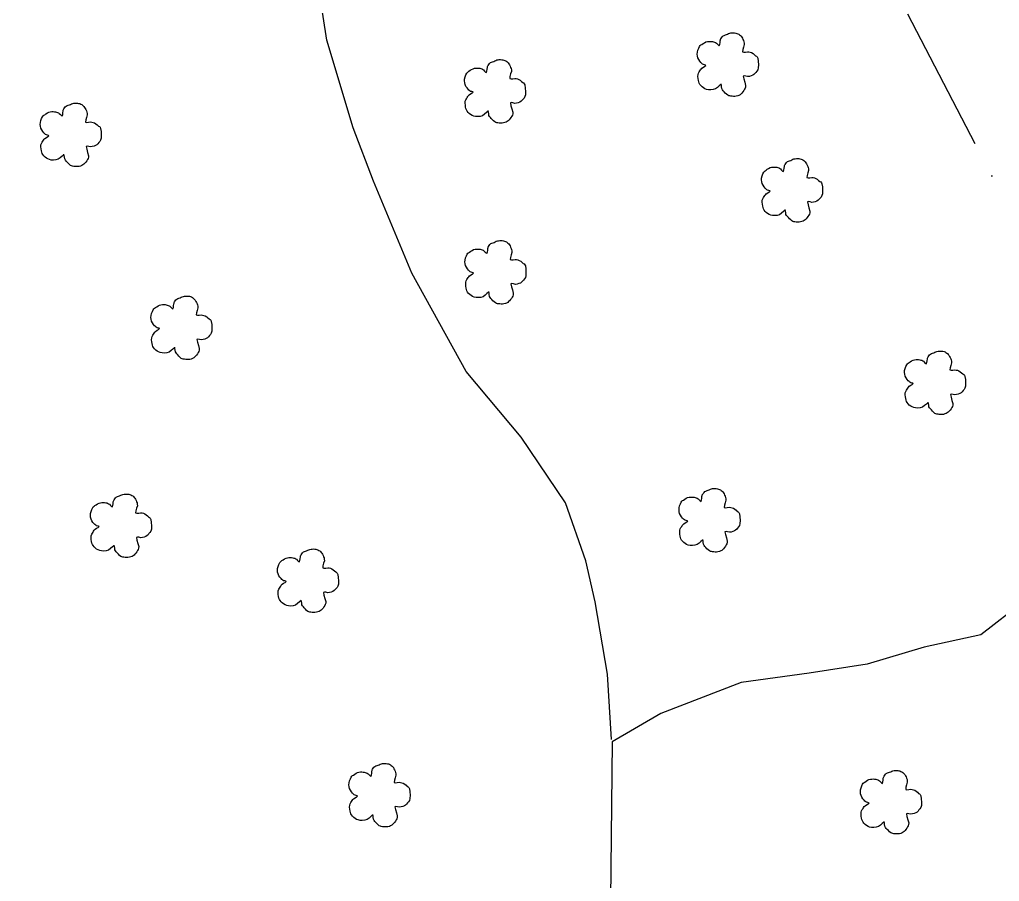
# Model space of a CAD drawing. Extents: x 730929 to 735129, y 7820181 to 7826121.
# Drawn here: x 732773.2 to 733041.7, y 7822528.3 to 7822764.3 of the extents above; entities that cross this region are included whole.
import ezdxf

# ---------------------------------------------------------------- set-up
doc = ezdxf.new("R2010")
doc.units = 0
doc.header["$MEASUREMENT"] = 0
doc.linetypes.add('LIN0', pattern=[0])
doc.linetypes.add('LIN3', pattern=[30, 20, -5, 0, -5])
for name, color, linetype in [('CURSOS_D_AGUA', 4, 'Continuous'), ('REDE_DE_LUZ', 6, 'LIN3'), ('SIMBOLO ARVORE', 118, 'Continuous')]:
    doc.layers.add(name, color=color, linetype=linetype)

msp = doc.modelspace()

# ---------------------------------------------------------------- linework, layer by layer
at = {"layer": 'CURSOS_D_AGUA', "linetype": 'LIN0', "elevation": 716.76, "flags": 128}
for points in [[(732935.4, 7822567.17), (732934.29, 7822585.05), (732930.91, 7822604.87), (732928.37, 7822616.08), (732922.8, 7822631.97), (732910.6, 7822649.94), (732895.58, 7822667.91), (732880.67, 7822694.86), (732870.12, 7822720.09), (732864.57, 7822734.66), (732857.38, 7822758.75), (732853.51, 7822783.55), (732847.84, 7822805.14), (732845.76, 7822815.02), (732840.21, 7822837.61), (732840.49, 7822858.35), (732844.23, 7822873.95), (732846.11, 7822883.13), (732849.83, 7822893.22), (732857.24, 7822906.96), (732857.28, 7822917.99), (732856.4, 7822929.01), (732849.09, 7822940.06), (732847.29, 7822951.09)], [(733196.75, 7822724.79), (733160.21, 7822684.4), (733145.1, 7822675.42), (733123.92, 7822655.91), (733101.24, 7822639.42), (733086.12, 7822627.43), (733064.97, 7822615.45), (733048.34, 7822604.97), (733036.56, 7822595.85), (733021.02, 7822592.46), (733005.47, 7822587.79), (732989.5, 7822585.27), (732970.94, 7822582.75), (732948.91, 7822574.23), (732935.51, 7822566.52), (732934.89, 7822505.95), (732931.78, 7822483.36), (732918.15, 7822465.33), (732901.49, 7822445.8), (732884.82, 7822424.77), (732866.65, 7822403.74), (732862.07, 7822388.69), (732862, 7822370.6), (732861.72, 7822317.13), (732858.6, 7822290.02), (732854, 7822270.44), (732849.41, 7822255.39), (732844.26, 7822230.51), (732842.48, 7822216.74), (732832.92, 7822198.68), (732811.44, 7822183.2), (732799.32, 7822166.67), (732791.71, 7822148.62), (732787.11, 7822127.54), (732773.48, 7822112.52), (732764.36, 7822094.47), (732741.68, 7822076.48), (732731.1, 7822070.49), (732705.43, 7822060.04), (732683.33, 7822056.71), (732669.5, 7822048.15), (732643.46, 7822016.58), (732619.29, 7822003.98), (732601.99, 7821994.14), (732585.97, 7821977.84), (732582.47, 7821965.79), (732577.66, 7821948.58), (732571.76, 7821929.23), (732561.02, 7821913.76), (732538.86, 7821898.34), (732525.46, 7821892.37), (732506.48, 7821885.58), (732489.18, 7821880.45), (732449.59, 7821864.51), (732414.99, 7821852.56), (732392.44, 7821834.91), (732374.61, 7821813.68), (732349.46, 7821793.44), (732331.37, 7821776.69), (732317.51, 7821765.94), (732304.26, 7821756.98), (732297.01, 7821745.6), (732281.24, 7821722.54), (732261.54, 7821712.99)]]:
    msp.add_lwpolyline(points, dxfattribs=at)
at = {"layer": 'REDE_DE_LUZ', "ltscale": 2, "flags": 128}
msp.add_lwpolyline([(732040.92, 7824661.81), (732327.89, 7824102.05), (732626.52, 7823878.33), (732623.32, 7823855.55), (732614.34, 7823802.22), (732613.95, 7823800.57), (732613.49, 7823796.25), (732606.8, 7823754.84), (732582.23, 7823606.76), (732807.1, 7823167.8), (733308.86, 7822204.63), (733529.14, 7821779.24)], dxfattribs=at)
at = {"layer": 'SIMBOLO ARVORE', "linetype": 'LIN0', "elevation": 716.76, "flags": 128}
for points in [[(732965.34, 7822746.6), (732964.89, 7822746.2), (732964.38, 7822745.76), (732963.83, 7822745.34), (732963.19, 7822745.16), (732962.55, 7822745.09), (732961.92, 7822745.12), (732961.42, 7822745.23), (732960.96, 7822745.41), (732960.56, 7822745.65), (732960.19, 7822745.93), (732959.86, 7822746.25), (732959.6, 7822746.59), (732959.42, 7822746.92), (732959.29, 7822747.28), (732959.2, 7822747.68), (732959.11, 7822748.21), (732959.07, 7822748.76), (732959.09, 7822749.29), (732959.22, 7822749.67), (732959.4, 7822750.01), (732959.61, 7822750.3), (732959.77, 7822750.57), (732959.94, 7822750.81), (732960.16, 7822751.05), (732960.58, 7822751.32), (732960.98, 7822751.58), (732961.26, 7822751.79), (732961.14, 7822751.88), (732960.88, 7822751.95), (732960.56, 7822752.02), (732960.34, 7822752.15), (732960.11, 7822752.34), (732959.87, 7822752.59), (732959.57, 7822752.96), (732959.29, 7822753.39), (732959.06, 7822753.87), (732958.93, 7822754.35), (732958.88, 7822754.86), (732958.91, 7822755.39), (732959.06, 7822755.96), (732959.26, 7822756.5), (732959.5, 7822756.97), (732959.68, 7822757.22), (732959.88, 7822757.39), (732960.11, 7822757.54), (732960.45, 7822757.79), (732960.83, 7822758.02), (732961.23, 7822758.23), (732961.64, 7822758.33), (732962.03, 7822758.38), (732962.41, 7822758.38), (732962.75, 7822758.37), (732963.06, 7822758.32), (732963.35, 7822758.25), (732963.61, 7822758.17), (732963.85, 7822758.05), (732964.1, 7822757.91), (732964.39, 7822757.58), (732964.67, 7822757.31), (732964.91, 7822757.18), (732965.03, 7822757.55), (732965.11, 7822758.05), (732965.16, 7822758.57), (732965.21, 7822758.79), (732965.27, 7822758.97), (732965.37, 7822759.12), (732965.53, 7822759.39), (732965.73, 7822759.66), (732965.98, 7822759.9), (732966.26, 7822760.03), (732966.57, 7822760.14), (732966.88, 7822760.23), (732967.17, 7822760.37), (732967.47, 7822760.51), (732967.77, 7822760.62), (732968.1, 7822760.68), (732968.43, 7822760.71), (732968.76, 7822760.71), (732969.09, 7822760.7), (732969.41, 7822760.65), (732969.71, 7822760.58), (732969.98, 7822760.47), (732970.24, 7822760.34), (732970.47, 7822760.17), (732970.68, 7822760), (732970.86, 7822759.8), (732971.04, 7822759.56), (732971.23, 7822759.26), (732971.39, 7822758.93), (732971.54, 7822758.58), (732971.65, 7822758.26), (732971.72, 7822757.91), (732971.73, 7822757.48), (732971.53, 7822756.79), (732971.35, 7822756.11), (732971.28, 7822755.54), (732971.63, 7822755.44), (732972.11, 7822755.47), (732972.65, 7822755.56), (732973.04, 7822755.51), (732973.41, 7822755.43), (732973.77, 7822755.29), (732974.16, 7822755.03), (732974.52, 7822754.74), (732974.84, 7822754.44), (732975.09, 7822754.31), (732975.28, 7822754.11), (732975.43, 7822753.77), (732975.55, 7822752.93), (732975.61, 7822751.99), (732975.59, 7822751.09), (732975.43, 7822750.57), (732975.2, 7822750.19), (732974.93, 7822749.89), (732974.68, 7822749.57), (732974.39, 7822749.31), (732974.06, 7822749.09), (732973.62, 7822748.91), (732973.15, 7822748.79), (732972.68, 7822748.72), (732972.18, 7822748.85), (732971.76, 7822748.93), (732971.48, 7822748.82), (732971.62, 7822748.08), (732971.87, 7822747.2), (732972.12, 7822746.32), (732972.1, 7822745.87), (732972, 7822745.53), (732971.83, 7822745.25), (732971.61, 7822744.89), (732971.37, 7822744.55), (732971.1, 7822744.23), (732970.86, 7822743.98), (732970.59, 7822743.77), (732970.3, 7822743.6), (732969.95, 7822743.47), (732969.56, 7822743.37), (732969.17, 7822743.32), (732968.78, 7822743.31), (732968.4, 7822743.34), (732968.05, 7822743.39), (732967.76, 7822743.42), (732967.48, 7822743.49), (732967.21, 7822743.63), (732966.88, 7822743.9), (732966.55, 7822744.23), (732966.24, 7822744.58), (732965.98, 7822744.84), (732965.76, 7822745.12), (732965.58, 7822745.43), (732965.53, 7822745.9), (732965.48, 7822746.35), (732965.38, 7822746.73), (732965.38, 7822746.73)], [(732901.54, 7822739.27), (732901.09, 7822738.88), (732900.59, 7822738.43), (732900.04, 7822738.01), (732899.4, 7822737.84), (732898.75, 7822737.77), (732898.13, 7822737.79), (732897.62, 7822737.9), (732897.17, 7822738.08), (732896.77, 7822738.32), (732896.39, 7822738.6), (732896.07, 7822738.92), (732895.8, 7822739.27), (732895.62, 7822739.6), (732895.49, 7822739.95), (732895.4, 7822740.35), (732895.32, 7822740.89), (732895.28, 7822741.44), (732895.29, 7822741.96), (732895.43, 7822742.35), (732895.61, 7822742.68), (732895.81, 7822742.97), (732895.97, 7822743.24), (732896.14, 7822743.49), (732896.36, 7822743.72), (732896.78, 7822744), (732897.18, 7822744.25), (732897.46, 7822744.47), (732897.34, 7822744.56), (732897.08, 7822744.62), (732896.76, 7822744.69), (732896.54, 7822744.82), (732896.31, 7822745.01), (732896.07, 7822745.26), (732895.78, 7822745.63), (732895.5, 7822746.06), (732895.26, 7822746.54), (732895.14, 7822747.03), (732895.09, 7822747.54), (732895.12, 7822748.06), (732895.26, 7822748.64), (732895.47, 7822749.18), (732895.7, 7822749.65), (732895.88, 7822749.89), (732896.08, 7822750.07), (732896.32, 7822750.21), (732896.66, 7822750.46), (732897.04, 7822750.7), (732897.44, 7822750.9), (732897.84, 7822751), (732898.23, 7822751.05), (732898.61, 7822751.06), (732898.95, 7822751.04), (732899.27, 7822751), (732899.56, 7822750.92), (732899.81, 7822750.84), (732900.06, 7822750.73), (732900.3, 7822750.58), (732900.6, 7822750.26), (732900.88, 7822749.98), (732901.12, 7822749.85), (732901.24, 7822750.23), (732901.31, 7822750.73), (732901.36, 7822751.24), (732901.41, 7822751.47), (732901.48, 7822751.64), (732901.57, 7822751.8), (732901.73, 7822752.06), (732901.94, 7822752.33), (732902.18, 7822752.57), (732902.46, 7822752.71), (732902.77, 7822752.81), (732903.09, 7822752.9), (732903.38, 7822753.05), (732903.67, 7822753.18), (732903.97, 7822753.3), (732904.3, 7822753.36), (732904.63, 7822753.39), (732904.97, 7822753.39), (732905.29, 7822753.37), (732905.61, 7822753.33), (732905.91, 7822753.25), (732906.18, 7822753.14), (732906.44, 7822753.01), (732906.67, 7822752.85), (732906.88, 7822752.67), (732907.07, 7822752.47), (732907.24, 7822752.23), (732907.43, 7822751.93), (732907.6, 7822751.6), (732907.74, 7822751.25), (732907.86, 7822750.94), (732907.93, 7822750.58), (732907.94, 7822750.16), (732907.73, 7822749.46), (732907.55, 7822748.78), (732907.48, 7822748.21), (732907.84, 7822748.11), (732908.32, 7822748.15), (732908.85, 7822748.23), (732909.24, 7822748.19), (732909.62, 7822748.1), (732909.98, 7822747.96), (732910.36, 7822747.71), (732910.72, 7822747.42), (732911.04, 7822747.12), (732911.29, 7822746.98), (732911.48, 7822746.78), (732911.63, 7822746.44), (732911.75, 7822745.6), (732911.81, 7822744.66), (732911.79, 7822743.76), (732911.63, 7822743.25), (732911.41, 7822742.86), (732911.13, 7822742.56), (732910.88, 7822742.25), (732910.59, 7822741.98), (732910.26, 7822741.76), (732909.82, 7822741.59), (732909.36, 7822741.46), (732908.88, 7822741.39), (732908.38, 7822741.53), (732907.96, 7822741.6), (732907.68, 7822741.5), (732907.83, 7822740.75), (732908.08, 7822739.87), (732908.32, 7822738.99), (732908.3, 7822738.55), (732908.2, 7822738.21), (732908.03, 7822737.93), (732907.82, 7822737.56), (732907.57, 7822737.22), (732907.3, 7822736.91), (732907.06, 7822736.65), (732906.8, 7822736.44), (732906.51, 7822736.27), (732906.15, 7822736.14), (732905.77, 7822736.05), (732905.37, 7822735.99), (732904.99, 7822735.99), (732904.61, 7822736.01), (732904.25, 7822736.06), (732903.96, 7822736.1), (732903.68, 7822736.17), (732903.41, 7822736.3), (732903.08, 7822736.58), (732902.75, 7822736.9), (732902.44, 7822737.25), (732902.18, 7822737.52), (732901.96, 7822737.8), (732901.79, 7822738.1), (732901.73, 7822738.57), (732901.68, 7822739.03), (732901.58, 7822739.4), (732901.58, 7822739.4)], [(732785.28, 7822727.35), (732784.83, 7822726.96), (732784.33, 7822726.51), (732783.78, 7822726.09), (732783.14, 7822725.91), (732782.49, 7822725.84), (732781.87, 7822725.87), (732781.37, 7822725.98), (732780.91, 7822726.16), (732780.51, 7822726.4), (732780.14, 7822726.68), (732779.81, 7822727), (732779.55, 7822727.35), (732779.36, 7822727.67), (732779.23, 7822728.03), (732779.15, 7822728.43), (732779.06, 7822728.96), (732779.02, 7822729.51), (732779.04, 7822730.04), (732779.17, 7822730.42), (732779.35, 7822730.76), (732779.56, 7822731.05), (732779.71, 7822731.32), (732779.89, 7822731.56), (732780.11, 7822731.8), (732780.53, 7822732.07), (732780.93, 7822732.33), (732781.21, 7822732.55), (732781.09, 7822732.64), (732780.83, 7822732.7), (732780.51, 7822732.77), (732780.28, 7822732.9), (732780.06, 7822733.09), (732779.82, 7822733.34), (732779.52, 7822733.71), (732779.24, 7822734.14), (732779.01, 7822734.62), (732778.88, 7822735.11), (732778.83, 7822735.62), (732778.86, 7822736.14), (732779.01, 7822736.71), (732779.21, 7822737.26), (732779.45, 7822737.72), (732779.62, 7822737.97), (732779.82, 7822738.15), (732780.06, 7822738.29), (732780.4, 7822738.54), (732780.78, 7822738.78), (732781.18, 7822738.98), (732781.58, 7822739.08), (732781.98, 7822739.13), (732782.36, 7822739.14), (732782.7, 7822739.12), (732783.01, 7822739.07), (732783.3, 7822739), (732783.56, 7822738.92), (732783.8, 7822738.81), (732784.05, 7822738.66), (732784.34, 7822738.33), (732784.62, 7822738.06), (732784.86, 7822737.93), (732784.98, 7822738.3), (732785.06, 7822738.8), (732785.11, 7822739.32), (732785.16, 7822739.55), (732785.22, 7822739.72), (732785.31, 7822739.88), (732785.48, 7822740.14), (732785.68, 7822740.41), (732785.92, 7822740.65), (732786.21, 7822740.78), (732786.52, 7822740.89), (732786.83, 7822740.98), (732787.12, 7822741.12), (732787.42, 7822741.26), (732787.72, 7822741.37), (732788.04, 7822741.43), (732788.38, 7822741.46), (732788.71, 7822741.46), (732789.04, 7822741.45), (732789.35, 7822741.4), (732789.65, 7822741.33), (732789.93, 7822741.22), (732790.19, 7822741.09), (732790.42, 7822740.93), (732790.63, 7822740.75), (732790.81, 7822740.55), (732790.99, 7822740.31), (732791.17, 7822740.01), (732791.34, 7822739.68), (732791.49, 7822739.33), (732791.6, 7822739.01), (732791.67, 7822738.66), (732791.68, 7822738.24), (732791.48, 7822737.54), (732791.3, 7822736.86), (732791.23, 7822736.29), (732791.58, 7822736.19), (732792.06, 7822736.22), (732792.59, 7822736.31), (732792.99, 7822736.27), (732793.36, 7822736.18), (732793.72, 7822736.04), (732794.1, 7822735.78), (732794.46, 7822735.49), (732794.79, 7822735.19), (732795.03, 7822735.06), (732795.23, 7822734.86), (732795.38, 7822734.52), (732795.5, 7822733.68), (732795.56, 7822732.74), (732795.54, 7822731.84), (732795.38, 7822731.33), (732795.15, 7822730.94), (732794.88, 7822730.64), (732794.63, 7822730.32), (732794.34, 7822730.06), (732794.01, 7822729.84), (732793.57, 7822729.67), (732793.1, 7822729.54), (732792.63, 7822729.47), (732792.13, 7822729.61), (732791.7, 7822729.68), (732791.42, 7822729.58), (732791.57, 7822728.83), (732791.82, 7822727.95), (732792.07, 7822727.07), (732792.05, 7822726.62), (732791.95, 7822726.29), (732791.77, 7822726), (732791.56, 7822725.64), (732791.32, 7822725.3), (732791.05, 7822724.98), (732790.81, 7822724.73), (732790.54, 7822724.52), (732790.25, 7822724.35), (732789.9, 7822724.22), (732789.51, 7822724.13), (732789.12, 7822724.07), (732788.73, 7822724.06), (732788.35, 7822724.09), (732788, 7822724.14), (732787.7, 7822724.17), (732787.43, 7822724.25), (732787.15, 7822724.38), (732786.82, 7822724.66), (732786.5, 7822724.98), (732786.19, 7822725.33), (732785.93, 7822725.6), (732785.71, 7822725.87), (732785.53, 7822726.18), (732785.48, 7822726.65), (732785.42, 7822727.11), (732785.33, 7822727.48), (732785.33, 7822727.48)], [(732982.94, 7822712.16), (732982.49, 7822711.76), (732981.98, 7822711.32), (732981.43, 7822710.9), (732980.79, 7822710.72), (732980.15, 7822710.65), (732979.52, 7822710.68), (732979.02, 7822710.79), (732978.56, 7822710.97), (732978.16, 7822711.21), (732977.79, 7822711.49), (732977.46, 7822711.81), (732977.2, 7822712.15), (732977.02, 7822712.48), (732976.89, 7822712.84), (732976.8, 7822713.24), (732976.71, 7822713.77), (732976.67, 7822714.32), (732976.69, 7822714.85), (732976.82, 7822715.23), (732977.01, 7822715.57), (732977.21, 7822715.86), (732977.37, 7822716.13), (732977.54, 7822716.37), (732977.76, 7822716.61), (732978.18, 7822716.88), (732978.58, 7822717.14), (732978.86, 7822717.35), (732978.74, 7822717.44), (732978.48, 7822717.51), (732978.16, 7822717.58), (732977.94, 7822717.71), (732977.71, 7822717.9), (732977.47, 7822718.15), (732977.17, 7822718.52), (732976.89, 7822718.95), (732976.66, 7822719.43), (732976.53, 7822719.91), (732976.48, 7822720.42), (732976.51, 7822720.95), (732976.66, 7822721.52), (732976.86, 7822722.06), (732977.1, 7822722.53), (732977.28, 7822722.78), (732977.48, 7822722.95), (732977.71, 7822723.1), (732978.05, 7822723.35), (732978.43, 7822723.59), (732978.83, 7822723.79), (732979.24, 7822723.89), (732979.63, 7822723.94), (732980.01, 7822723.94), (732980.35, 7822723.93), (732980.66, 7822723.88), (732980.95, 7822723.81), (732981.21, 7822723.73), (732981.45, 7822723.61), (732981.7, 7822723.47), (732981.99, 7822723.14), (732982.27, 7822722.87), (732982.51, 7822722.74), (732982.63, 7822723.11), (732982.71, 7822723.61), (732982.76, 7822724.13), (732982.81, 7822724.36), (732982.87, 7822724.53), (732982.97, 7822724.68), (732983.13, 7822724.95), (732983.33, 7822725.22), (732983.58, 7822725.46), (732983.86, 7822725.59), (732984.17, 7822725.7), (732984.48, 7822725.79), (732984.77, 7822725.93), (732985.07, 7822726.07), (732985.37, 7822726.18), (732985.7, 7822726.24), (732986.03, 7822726.27), (732986.36, 7822726.27), (732986.69, 7822726.26), (732987.01, 7822726.21), (732987.31, 7822726.14), (732987.58, 7822726.03), (732987.84, 7822725.9), (732988.07, 7822725.73), (732988.28, 7822725.56), (732988.47, 7822725.36), (732988.64, 7822725.12), (732988.83, 7822724.82), (732988.99, 7822724.49), (732989.14, 7822724.14), (732989.25, 7822723.82), (732989.32, 7822723.47), (732989.33, 7822723.04), (732989.13, 7822722.35), (732988.95, 7822721.67), (732988.88, 7822721.1), (732989.23, 7822721), (732989.72, 7822721.03), (732990.25, 7822721.12), (732990.64, 7822721.07), (732991.01, 7822720.99), (732991.37, 7822720.85), (732991.76, 7822720.59), (732992.12, 7822720.3), (732992.44, 7822720), (732992.69, 7822719.87), (732992.88, 7822719.67), (732993.03, 7822719.33), (732993.15, 7822718.49), (732993.21, 7822717.55), (732993.19, 7822716.65), (732993.03, 7822716.14), (732992.8, 7822715.75), (732992.53, 7822715.45), (732992.28, 7822715.13), (732991.99, 7822714.87), (732991.66, 7822714.65), (732991.22, 7822714.47), (732990.75, 7822714.35), (732990.28, 7822714.28), (732989.78, 7822714.41), (732989.36, 7822714.49), (732989.08, 7822714.39), (732989.22, 7822713.64), (732989.47, 7822712.76), (732989.72, 7822711.88), (732989.7, 7822711.43), (732989.6, 7822711.09), (732989.43, 7822710.81), (732989.21, 7822710.45), (732988.97, 7822710.11), (732988.7, 7822709.79), (732988.46, 7822709.54), (732988.19, 7822709.33), (732987.9, 7822709.16), (732987.55, 7822709.03), (732987.16, 7822708.93), (732986.77, 7822708.88), (732986.38, 7822708.87), (732986, 7822708.9), (732985.65, 7822708.95), (732985.36, 7822708.98), (732985.08, 7822709.06), (732984.81, 7822709.19), (732984.48, 7822709.46), (732984.15, 7822709.79), (732983.84, 7822710.14), (732983.58, 7822710.4), (732983.36, 7822710.68), (732983.18, 7822710.99), (732983.13, 7822711.46), (732983.08, 7822711.91), (732982.98, 7822712.29), (732982.98, 7822712.29)], [(732901.67, 7822689.7), (732901.22, 7822689.3), (732900.72, 7822688.86), (732900.17, 7822688.44), (732899.53, 7822688.26), (732898.88, 7822688.19), (732898.26, 7822688.22), (732897.75, 7822688.33), (732897.3, 7822688.51), (732896.9, 7822688.75), (732896.52, 7822689.03), (732896.2, 7822689.35), (732895.93, 7822689.69), (732895.75, 7822690.02), (732895.62, 7822690.38), (732895.53, 7822690.78), (732895.45, 7822691.31), (732895.41, 7822691.86), (732895.43, 7822692.39), (732895.56, 7822692.77), (732895.74, 7822693.11), (732895.95, 7822693.4), (732896.1, 7822693.67), (732896.28, 7822693.91), (732896.5, 7822694.15), (732896.92, 7822694.42), (732897.31, 7822694.68), (732897.59, 7822694.89), (732897.47, 7822694.98), (732897.22, 7822695.05), (732896.9, 7822695.12), (732896.67, 7822695.25), (732896.44, 7822695.44), (732896.21, 7822695.69), (732895.91, 7822696.06), (732895.63, 7822696.49), (732895.39, 7822696.97), (732895.27, 7822697.45), (732895.22, 7822697.96), (732895.25, 7822698.49), (732895.4, 7822699.06), (732895.6, 7822699.6), (732895.83, 7822700.07), (732896.01, 7822700.32), (732896.21, 7822700.49), (732896.45, 7822700.64), (732896.79, 7822700.89), (732897.17, 7822701.12), (732897.57, 7822701.33), (732897.97, 7822701.43), (732898.37, 7822701.48), (732898.75, 7822701.48), (732899.09, 7822701.47), (732899.4, 7822701.42), (732899.69, 7822701.35), (732899.95, 7822701.27), (732900.19, 7822701.15), (732900.43, 7822701.01), (732900.73, 7822700.68), (732901.01, 7822700.41), (732901.25, 7822700.28), (732901.37, 7822700.65), (732901.44, 7822701.15), (732901.49, 7822701.67), (732901.55, 7822701.89), (732901.61, 7822702.07), (732901.7, 7822702.22), (732901.87, 7822702.49), (732902.07, 7822702.76), (732902.31, 7822703), (732902.6, 7822703.13), (732902.9, 7822703.24), (732903.22, 7822703.33), (732903.51, 7822703.47), (732903.8, 7822703.61), (732904.1, 7822703.72), (732904.43, 7822703.78), (732904.77, 7822703.81), (732905.1, 7822703.81), (732905.43, 7822703.8), (732905.74, 7822703.75), (732906.04, 7822703.68), (732906.32, 7822703.57), (732906.57, 7822703.44), (732906.81, 7822703.27), (732907.01, 7822703.1), (732907.2, 7822702.9), (732907.38, 7822702.66), (732907.56, 7822702.36), (732907.73, 7822702.03), (732907.87, 7822701.68), (732907.99, 7822701.36), (732908.06, 7822701.01), (732908.07, 7822700.58), (732907.87, 7822699.89), (732907.69, 7822699.21), (732907.62, 7822698.64), (732907.97, 7822698.54), (732908.45, 7822698.57), (732908.98, 7822698.66), (732909.37, 7822698.61), (732909.75, 7822698.53), (732910.11, 7822698.39), (732910.49, 7822698.13), (732910.85, 7822697.84), (732911.17, 7822697.54), (732911.42, 7822697.41), (732911.62, 7822697.21), (732911.76, 7822696.87), (732911.88, 7822696.03), (732911.94, 7822695.09), (732911.92, 7822694.19), (732911.77, 7822693.67), (732911.54, 7822693.29), (732911.27, 7822692.99), (732911.01, 7822692.67), (732910.73, 7822692.41), (732910.39, 7822692.19), (732909.96, 7822692.01), (732909.49, 7822691.89), (732909.02, 7822691.82), (732908.51, 7822691.95), (732908.09, 7822692.03), (732907.81, 7822691.92), (732907.96, 7822691.18), (732908.21, 7822690.29), (732908.46, 7822689.42), (732908.44, 7822688.97), (732908.33, 7822688.63), (732908.16, 7822688.35), (732907.95, 7822687.99), (732907.7, 7822687.65), (732907.44, 7822687.33), (732907.19, 7822687.08), (732906.93, 7822686.87), (732906.64, 7822686.7), (732906.28, 7822686.57), (732905.9, 7822686.47), (732905.51, 7822686.42), (732905.12, 7822686.41), (732904.74, 7822686.44), (732904.38, 7822686.49), (732904.09, 7822686.52), (732903.82, 7822686.59), (732903.54, 7822686.73), (732903.21, 7822687), (732902.88, 7822687.33), (732902.58, 7822687.67), (732902.31, 7822687.94), (732902.09, 7822688.22), (732901.92, 7822688.53), (732901.86, 7822689), (732901.81, 7822689.45), (732901.72, 7822689.83), (732901.72, 7822689.83)], [(732815.62, 7822674.5), (732815.17, 7822674.11), (732814.67, 7822673.66), (732814.12, 7822673.24), (732813.48, 7822673.06), (732812.83, 7822673), (732812.21, 7822673.02), (732811.7, 7822673.13), (732811.25, 7822673.31), (732810.85, 7822673.55), (732810.47, 7822673.83), (732810.15, 7822674.15), (732809.88, 7822674.5), (732809.7, 7822674.82), (732809.57, 7822675.18), (732809.48, 7822675.58), (732809.4, 7822676.12), (732809.36, 7822676.66), (732809.37, 7822677.19), (732809.51, 7822677.58), (732809.69, 7822677.91), (732809.9, 7822678.2), (732810.05, 7822678.47), (732810.23, 7822678.71), (732810.44, 7822678.95), (732810.87, 7822679.23), (732811.26, 7822679.48), (732811.54, 7822679.7), (732811.42, 7822679.79), (732811.16, 7822679.85), (732810.84, 7822679.92), (732810.62, 7822680.05), (732810.39, 7822680.24), (732810.15, 7822680.49), (732809.86, 7822680.86), (732809.58, 7822681.29), (732809.34, 7822681.77), (732809.22, 7822682.26), (732809.17, 7822682.77), (732809.2, 7822683.29), (732809.34, 7822683.87), (732809.55, 7822684.41), (732809.78, 7822684.88), (732809.96, 7822685.12), (732810.16, 7822685.3), (732810.4, 7822685.44), (732810.74, 7822685.69), (732811.12, 7822685.93), (732811.52, 7822686.13), (732811.92, 7822686.23), (732812.31, 7822686.28), (732812.7, 7822686.29), (732813.03, 7822686.27), (732813.35, 7822686.22), (732813.64, 7822686.15), (732813.89, 7822686.07), (732814.14, 7822685.96), (732814.38, 7822685.81), (732814.68, 7822685.48), (732814.96, 7822685.21), (732815.2, 7822685.08), (732815.32, 7822685.45), (732815.39, 7822685.95), (732815.44, 7822686.47), (732815.49, 7822686.7), (732815.56, 7822686.87), (732815.65, 7822687.03), (732815.81, 7822687.29), (732816.02, 7822687.56), (732816.26, 7822687.8), (732816.54, 7822687.93), (732816.85, 7822688.04), (732817.17, 7822688.13), (732817.46, 7822688.27), (732817.75, 7822688.41), (732818.05, 7822688.52), (732818.38, 7822688.58), (732818.71, 7822688.61), (732819.05, 7822688.62), (732819.37, 7822688.6), (732819.69, 7822688.55), (732819.99, 7822688.48), (732820.27, 7822688.37), (732820.52, 7822688.24), (732820.76, 7822688.08), (732820.96, 7822687.9), (732821.15, 7822687.7), (732821.32, 7822687.46), (732821.51, 7822687.16), (732821.68, 7822686.83), (732821.82, 7822686.48), (732821.94, 7822686.17), (732822.01, 7822685.81), (732822.02, 7822685.39), (732821.82, 7822684.69), (732821.63, 7822684.01), (732821.56, 7822683.44), (732821.92, 7822683.34), (732822.4, 7822683.37), (732822.93, 7822683.46), (732823.32, 7822683.42), (732823.7, 7822683.33), (732824.06, 7822683.19), (732824.44, 7822682.93), (732824.8, 7822682.64), (732825.12, 7822682.35), (732825.37, 7822682.21), (732825.57, 7822682.01), (732825.71, 7822681.67), (732825.83, 7822680.83), (732825.89, 7822679.89), (732825.87, 7822678.99), (732825.71, 7822678.48), (732825.49, 7822678.09), (732825.21, 7822677.79), (732824.96, 7822677.48), (732824.67, 7822677.21), (732824.34, 7822676.99), (732823.9, 7822676.82), (732823.44, 7822676.69), (732822.97, 7822676.62), (732822.46, 7822676.76), (732822.04, 7822676.83), (732821.76, 7822676.73), (732821.91, 7822675.98), (732822.16, 7822675.1), (732822.4, 7822674.22), (732822.38, 7822673.78), (732822.28, 7822673.44), (732822.11, 7822673.16), (732821.9, 7822672.79), (732821.65, 7822672.45), (732821.38, 7822672.14), (732821.14, 7822671.88), (732820.88, 7822671.67), (732820.59, 7822671.5), (732820.23, 7822671.37), (732819.85, 7822671.28), (732819.45, 7822671.22), (732819.07, 7822671.22), (732818.69, 7822671.24), (732818.33, 7822671.29), (732818.04, 7822671.32), (732817.76, 7822671.4), (732817.49, 7822671.53), (732817.16, 7822671.81), (732816.83, 7822672.13), (732816.52, 7822672.48), (732816.26, 7822672.75), (732816.04, 7822673.03), (732815.87, 7822673.33), (732815.81, 7822673.8), (732815.76, 7822674.26), (732815.67, 7822674.63), (732815.67, 7822674.63)], [(733022.13, 7822659.44), (733021.68, 7822659.04), (733021.17, 7822658.6), (733020.62, 7822658.18), (733019.99, 7822658), (733019.34, 7822657.93), (733018.71, 7822657.96), (733018.21, 7822658.07), (733017.76, 7822658.25), (733017.35, 7822658.49), (733016.98, 7822658.77), (733016.66, 7822659.09), (733016.39, 7822659.43), (733016.21, 7822659.76), (733016.08, 7822660.12), (733015.99, 7822660.52), (733015.91, 7822661.05), (733015.86, 7822661.6), (733015.88, 7822662.13), (733016.02, 7822662.51), (733016.2, 7822662.85), (733016.4, 7822663.14), (733016.56, 7822663.4), (733016.73, 7822663.65), (733016.95, 7822663.89), (733017.37, 7822664.16), (733017.77, 7822664.42), (733018.05, 7822664.63), (733017.93, 7822664.72), (733017.67, 7822664.79), (733017.35, 7822664.86), (733017.13, 7822664.99), (733016.9, 7822665.18), (733016.66, 7822665.43), (733016.37, 7822665.8), (733016.09, 7822666.23), (733015.85, 7822666.7), (733015.72, 7822667.19), (733015.67, 7822667.7), (733015.7, 7822668.23), (733015.85, 7822668.8), (733016.06, 7822669.34), (733016.29, 7822669.81), (733016.47, 7822670.06), (733016.67, 7822670.23), (733016.9, 7822670.38), (733017.24, 7822670.63), (733017.62, 7822670.86), (733018.03, 7822671.07), (733018.43, 7822671.17), (733018.82, 7822671.22), (733019.2, 7822671.22), (733019.54, 7822671.21), (733019.86, 7822671.16), (733020.15, 7822671.09), (733020.4, 7822671.01), (733020.65, 7822670.89), (733020.89, 7822670.75), (733021.18, 7822670.42), (733021.46, 7822670.15), (733021.71, 7822670.02), (733021.82, 7822670.39), (733021.9, 7822670.89), (733021.95, 7822671.41), (733022, 7822671.63), (733022.07, 7822671.81), (733022.16, 7822671.96), (733022.32, 7822672.23), (733022.53, 7822672.49), (733022.77, 7822672.74), (733023.05, 7822672.87), (733023.36, 7822672.98), (733023.67, 7822673.07), (733023.97, 7822673.21), (733024.26, 7822673.35), (733024.56, 7822673.46), (733024.89, 7822673.52), (733025.22, 7822673.55), (733025.56, 7822673.55), (733025.88, 7822673.54), (733026.2, 7822673.49), (733026.5, 7822673.42), (733026.77, 7822673.31), (733027.03, 7822673.17), (733027.26, 7822673.01), (733027.47, 7822672.84), (733027.66, 7822672.64), (733027.83, 7822672.4), (733028.02, 7822672.1), (733028.19, 7822671.77), (733028.33, 7822671.42), (733028.44, 7822671.1), (733028.51, 7822670.75), (733028.52, 7822670.32), (733028.32, 7822669.63), (733028.14, 7822668.95), (733028.07, 7822668.38), (733028.43, 7822668.28), (733028.91, 7822668.31), (733029.44, 7822668.4), (733029.83, 7822668.35), (733030.2, 7822668.27), (733030.57, 7822668.13), (733030.95, 7822667.87), (733031.31, 7822667.58), (733031.63, 7822667.28), (733031.88, 7822667.15), (733032.07, 7822666.95), (733032.22, 7822666.61), (733032.34, 7822665.76), (733032.4, 7822664.83), (733032.38, 7822663.93), (733032.22, 7822663.41), (733032, 7822663.03), (733031.72, 7822662.73), (733031.47, 7822662.41), (733031.18, 7822662.15), (733030.85, 7822661.93), (733030.41, 7822661.75), (733029.95, 7822661.63), (733029.47, 7822661.56), (733028.97, 7822661.69), (733028.55, 7822661.77), (733028.27, 7822661.66), (733028.41, 7822660.92), (733028.66, 7822660.03), (733028.91, 7822659.16), (733028.89, 7822658.71), (733028.79, 7822658.37), (733028.62, 7822658.09), (733028.41, 7822657.73), (733028.16, 7822657.39), (733027.89, 7822657.07), (733027.65, 7822656.82), (733027.39, 7822656.61), (733027.1, 7822656.44), (733026.74, 7822656.31), (733026.36, 7822656.21), (733025.96, 7822656.16), (733025.57, 7822656.15), (733025.2, 7822656.18), (733024.84, 7822656.23), (733024.55, 7822656.26), (733024.27, 7822656.33), (733024, 7822656.47), (733023.67, 7822656.74), (733023.34, 7822657.07), (733023.03, 7822657.41), (733022.77, 7822657.68), (733022.55, 7822657.96), (733022.37, 7822658.27), (733022.32, 7822658.74), (733022.27, 7822659.19), (733022.17, 7822659.57), (733022.17, 7822659.57)], [(732799.04, 7822620.27), (732798.59, 7822619.88), (732798.09, 7822619.43), (732797.54, 7822619.01), (732796.9, 7822618.84), (732796.25, 7822618.77), (732795.63, 7822618.79), (732795.12, 7822618.9), (732794.67, 7822619.08), (732794.27, 7822619.32), (732793.89, 7822619.6), (732793.57, 7822619.92), (732793.3, 7822620.27), (732793.12, 7822620.6), (732792.99, 7822620.96), (732792.9, 7822621.36), (732792.82, 7822621.89), (732792.78, 7822622.44), (732792.79, 7822622.96), (732792.93, 7822623.35), (732793.11, 7822623.68), (732793.31, 7822623.97), (732793.47, 7822624.24), (732793.64, 7822624.49), (732793.86, 7822624.72), (732794.28, 7822625), (732794.68, 7822625.25), (732794.96, 7822625.47), (732794.84, 7822625.56), (732794.58, 7822625.62), (732794.26, 7822625.69), (732794.04, 7822625.83), (732793.81, 7822626.01), (732793.57, 7822626.26), (732793.28, 7822626.63), (732793, 7822627.06), (732792.76, 7822627.54), (732792.64, 7822628.03), (732792.59, 7822628.54), (732792.62, 7822629.06), (732792.76, 7822629.64), (732792.97, 7822630.18), (732793.2, 7822630.65), (732793.38, 7822630.89), (732793.58, 7822631.07), (732793.82, 7822631.22), (732794.16, 7822631.46), (732794.54, 7822631.7), (732794.94, 7822631.9), (732795.34, 7822632), (732795.73, 7822632.05), (732796.11, 7822632.06), (732796.45, 7822632.04), (732796.77, 7822632), (732797.06, 7822631.93), (732797.31, 7822631.84), (732797.56, 7822631.73), (732797.8, 7822631.58), (732798.1, 7822631.26), (732798.38, 7822630.98), (732798.62, 7822630.85), (732798.74, 7822631.23), (732798.81, 7822631.73), (732798.86, 7822632.24), (732798.91, 7822632.47), (732798.98, 7822632.64), (732799.07, 7822632.8), (732799.23, 7822633.07), (732799.44, 7822633.33), (732799.68, 7822633.57), (732799.96, 7822633.71), (732800.27, 7822633.81), (732800.59, 7822633.9), (732800.88, 7822634.05), (732801.17, 7822634.18), (732801.47, 7822634.3), (732801.8, 7822634.36), (732802.13, 7822634.39), (732802.47, 7822634.39), (732802.79, 7822634.37), (732803.11, 7822634.33), (732803.41, 7822634.25), (732803.68, 7822634.15), (732803.94, 7822634.01), (732804.17, 7822633.85), (732804.38, 7822633.68), (732804.57, 7822633.47), (732804.74, 7822633.24), (732804.93, 7822632.94), (732805.1, 7822632.61), (732805.24, 7822632.25), (732805.36, 7822631.94), (732805.43, 7822631.58), (732805.44, 7822631.16), (732805.23, 7822630.47), (732805.05, 7822629.78), (732804.98, 7822629.21), (732805.34, 7822629.11), (732805.82, 7822629.15), (732806.35, 7822629.23), (732806.74, 7822629.19), (732807.12, 7822629.1), (732807.48, 7822628.96), (732807.86, 7822628.71), (732808.22, 7822628.42), (732808.54, 7822628.12), (732808.79, 7822627.98), (732808.98, 7822627.78), (732809.13, 7822627.44), (732809.25, 7822626.6), (732809.31, 7822625.66), (732809.29, 7822624.76), (732809.13, 7822624.25), (732808.91, 7822623.86), (732808.63, 7822623.56), (732808.38, 7822623.25), (732808.09, 7822622.98), (732807.76, 7822622.76), (732807.32, 7822622.59), (732806.86, 7822622.47), (732806.38, 7822622.39), (732805.88, 7822622.53), (732805.46, 7822622.6), (732805.18, 7822622.5), (732805.33, 7822621.76), (732805.57, 7822620.87), (732805.82, 7822620), (732805.8, 7822619.55), (732805.7, 7822619.21), (732805.53, 7822618.93), (732805.32, 7822618.57), (732805.07, 7822618.22), (732804.8, 7822617.91), (732804.56, 7822617.66), (732804.3, 7822617.44), (732804.01, 7822617.27), (732803.65, 7822617.14), (732803.27, 7822617.05), (732802.87, 7822617), (732802.48, 7822616.99), (732802.11, 7822617.01), (732801.75, 7822617.06), (732801.46, 7822617.1), (732801.18, 7822617.17), (732800.91, 7822617.3), (732800.58, 7822617.58), (732800.25, 7822617.91), (732799.94, 7822618.25), (732799.68, 7822618.52), (732799.46, 7822618.8), (732799.29, 7822619.11), (732799.23, 7822619.58), (732799.18, 7822620.03), (732799.08, 7822620.4), (732799.08, 7822620.4)], [(732960.33, 7822621.78), (732959.88, 7822621.39), (732959.37, 7822620.94), (732958.82, 7822620.52), (732958.18, 7822620.34), (732957.54, 7822620.27), (732956.91, 7822620.3), (732956.41, 7822620.41), (732955.95, 7822620.59), (732955.55, 7822620.83), (732955.18, 7822621.11), (732954.85, 7822621.43), (732954.59, 7822621.78), (732954.4, 7822622.1), (732954.28, 7822622.46), (732954.19, 7822622.86), (732954.1, 7822623.39), (732954.06, 7822623.94), (732954.08, 7822624.47), (732954.21, 7822624.85), (732954.39, 7822625.19), (732954.6, 7822625.48), (732954.76, 7822625.75), (732954.93, 7822625.99), (732955.15, 7822626.23), (732955.57, 7822626.5), (732955.97, 7822626.76), (732956.25, 7822626.98), (732956.13, 7822627.07), (732955.87, 7822627.13), (732955.55, 7822627.2), (732955.33, 7822627.33), (732955.1, 7822627.52), (732954.86, 7822627.77), (732954.56, 7822628.14), (732954.28, 7822628.57), (732954.05, 7822629.05), (732953.92, 7822629.54), (732953.87, 7822630.05), (732953.9, 7822630.57), (732954.05, 7822631.14), (732954.25, 7822631.69), (732954.49, 7822632.15), (732954.67, 7822632.4), (732954.87, 7822632.58), (732955.1, 7822632.72), (732955.44, 7822632.97), (732955.82, 7822633.21), (732956.22, 7822633.41), (732956.63, 7822633.51), (732957.02, 7822633.56), (732957.4, 7822633.57), (732957.74, 7822633.55), (732958.05, 7822633.5), (732958.34, 7822633.43), (732958.6, 7822633.35), (732958.84, 7822633.24), (732959.09, 7822633.09), (732959.38, 7822632.76), (732959.66, 7822632.49), (732959.9, 7822632.36), (732960.02, 7822632.73), (732960.1, 7822633.23), (732960.15, 7822633.75), (732960.2, 7822633.98), (732960.26, 7822634.15), (732960.36, 7822634.31), (732960.52, 7822634.57), (732960.72, 7822634.84), (732960.97, 7822635.08), (732961.25, 7822635.21), (732961.56, 7822635.32), (732961.87, 7822635.41), (732962.16, 7822635.55), (732962.46, 7822635.69), (732962.76, 7822635.8), (732963.09, 7822635.86), (732963.42, 7822635.89), (732963.75, 7822635.9), (732964.08, 7822635.88), (732964.4, 7822635.83), (732964.7, 7822635.76), (732964.97, 7822635.65), (732965.23, 7822635.52), (732965.46, 7822635.36), (732965.67, 7822635.18), (732965.85, 7822634.98), (732966.03, 7822634.74), (732966.22, 7822634.44), (732966.38, 7822634.11), (732966.53, 7822633.76), (732966.64, 7822633.44), (732966.71, 7822633.09), (732966.72, 7822632.67), (732966.52, 7822631.97), (732966.34, 7822631.29), (732966.27, 7822630.72), (732966.62, 7822630.62), (732967.1, 7822630.65), (732967.63, 7822630.74), (732968.03, 7822630.7), (732968.4, 7822630.61), (732968.76, 7822630.47), (732969.15, 7822630.21), (732969.51, 7822629.92), (732969.83, 7822629.62), (732970.08, 7822629.49), (732970.27, 7822629.29), (732970.42, 7822628.95), (732970.54, 7822628.11), (732970.6, 7822627.17), (732970.58, 7822626.27), (732970.42, 7822625.76), (732970.19, 7822625.37), (732969.92, 7822625.07), (732969.67, 7822624.75), (732969.38, 7822624.49), (732969.05, 7822624.27), (732968.61, 7822624.1), (732968.14, 7822623.97), (732967.67, 7822623.9), (732967.17, 7822624.04), (732966.75, 7822624.11), (732966.47, 7822624.01), (732966.61, 7822623.26), (732966.86, 7822622.38), (732967.11, 7822621.5), (732967.09, 7822621.05), (732966.99, 7822620.72), (732966.82, 7822620.43), (732966.6, 7822620.07), (732966.36, 7822619.73), (732966.09, 7822619.41), (732965.85, 7822619.16), (732965.58, 7822618.95), (732965.29, 7822618.78), (732964.94, 7822618.65), (732964.55, 7822618.56), (732964.16, 7822618.5), (732963.77, 7822618.49), (732963.39, 7822618.52), (732963.04, 7822618.57), (732962.75, 7822618.6), (732962.47, 7822618.68), (732962.2, 7822618.81), (732961.87, 7822619.09), (732961.54, 7822619.41), (732961.23, 7822619.76), (732960.97, 7822620.03), (732960.75, 7822620.3), (732960.57, 7822620.61), (732960.52, 7822621.08), (732960.47, 7822621.54), (732960.37, 7822621.91), (732960.37, 7822621.91)], [(732850.29, 7822605.21), (732849.84, 7822604.82), (732849.34, 7822604.37), (732848.79, 7822603.95), (732848.15, 7822603.77), (732847.5, 7822603.7), (732846.88, 7822603.73), (732846.37, 7822603.84), (732845.92, 7822604.02), (732845.52, 7822604.26), (732845.14, 7822604.54), (732844.82, 7822604.86), (732844.55, 7822605.21), (732844.37, 7822605.53), (732844.24, 7822605.89), (732844.15, 7822606.29), (732844.07, 7822606.83), (732844.03, 7822607.37), (732844.04, 7822607.9), (732844.18, 7822608.29), (732844.36, 7822608.62), (732844.56, 7822608.91), (732844.72, 7822609.18), (732844.89, 7822609.42), (732845.11, 7822609.66), (732845.53, 7822609.94), (732845.93, 7822610.19), (732846.21, 7822610.41), (732846.09, 7822610.5), (732845.83, 7822610.56), (732845.51, 7822610.63), (732845.29, 7822610.76), (732845.06, 7822610.95), (732844.82, 7822611.2), (732844.53, 7822611.57), (732844.25, 7822612), (732844.01, 7822612.48), (732843.89, 7822612.97), (732843.84, 7822613.48), (732843.87, 7822614), (732844.01, 7822614.57), (732844.22, 7822615.12), (732844.45, 7822615.59), (732844.63, 7822615.83), (732844.83, 7822616.01), (732845.07, 7822616.15), (732845.41, 7822616.4), (732845.79, 7822616.64), (732846.19, 7822616.84), (732846.59, 7822616.94), (732846.98, 7822616.99), (732847.36, 7822617), (732847.7, 7822616.98), (732848.02, 7822616.93), (732848.31, 7822616.86), (732848.56, 7822616.78), (732848.81, 7822616.67), (732849.05, 7822616.52), (732849.35, 7822616.19), (732849.63, 7822615.92), (732849.87, 7822615.79), (732849.99, 7822616.16), (732850.06, 7822616.66), (732850.11, 7822617.18), (732850.16, 7822617.41), (732850.23, 7822617.58), (732850.32, 7822617.74), (732850.48, 7822618), (732850.69, 7822618.27), (732850.93, 7822618.51), (732851.21, 7822618.64), (732851.52, 7822618.75), (732851.84, 7822618.84), (732852.13, 7822618.98), (732852.42, 7822619.12), (732852.72, 7822619.23), (732853.05, 7822619.29), (732853.38, 7822619.32), (732853.72, 7822619.33), (732854.04, 7822619.31), (732854.36, 7822619.26), (732854.66, 7822619.19), (732854.93, 7822619.08), (732855.19, 7822618.95), (732855.42, 7822618.79), (732855.63, 7822618.61), (732855.82, 7822618.41), (732855.99, 7822618.17), (732856.18, 7822617.87), (732856.35, 7822617.54), (732856.49, 7822617.19), (732856.61, 7822616.87), (732856.68, 7822616.52), (732856.69, 7822616.1), (732856.48, 7822615.4), (732856.3, 7822614.72), (732856.23, 7822614.15), (732856.59, 7822614.05), (732857.07, 7822614.08), (732857.6, 7822614.17), (732857.99, 7822614.13), (732858.37, 7822614.04), (732858.73, 7822613.9), (732859.11, 7822613.64), (732859.47, 7822613.35), (732859.79, 7822613.06), (732860.04, 7822612.92), (732860.23, 7822612.72), (732860.38, 7822612.38), (732860.5, 7822611.54), (732860.56, 7822610.6), (732860.54, 7822609.7), (732860.38, 7822609.19), (732860.16, 7822608.8), (732859.88, 7822608.5), (732859.63, 7822608.19), (732859.34, 7822607.92), (732859.01, 7822607.7), (732858.57, 7822607.53), (732858.11, 7822607.4), (732857.63, 7822607.33), (732857.13, 7822607.47), (732856.71, 7822607.54), (732856.43, 7822607.44), (732856.58, 7822606.69), (732856.82, 7822605.81), (732857.07, 7822604.93), (732857.05, 7822604.49), (732856.95, 7822604.15), (732856.78, 7822603.86), (732856.57, 7822603.5), (732856.32, 7822603.16), (732856.05, 7822602.85), (732855.81, 7822602.59), (732855.55, 7822602.38), (732855.26, 7822602.21), (732854.9, 7822602.08), (732854.52, 7822601.99), (732854.12, 7822601.93), (732853.73, 7822601.93), (732853.36, 7822601.95), (732853, 7822602), (732852.71, 7822602.03), (732852.43, 7822602.11), (732852.16, 7822602.24), (732851.83, 7822602.52), (732851.5, 7822602.84), (732851.19, 7822603.19), (732850.93, 7822603.46), (732850.71, 7822603.74), (732850.54, 7822604.04), (732850.48, 7822604.51), (732850.43, 7822604.97), (732850.33, 7822605.34), (732850.33, 7822605.34)], [(732869.88, 7822546.47), (732869.43, 7822546.07), (732868.93, 7822545.62), (732868.38, 7822545.2), (732867.74, 7822545.03), (732867.09, 7822544.96), (732866.47, 7822544.98), (732865.96, 7822545.09), (732865.51, 7822545.27), (732865.11, 7822545.51), (732864.74, 7822545.8), (732864.41, 7822546.11), (732864.15, 7822546.46), (732863.96, 7822546.79), (732863.83, 7822547.15), (732863.75, 7822547.55), (732863.66, 7822548.08), (732863.62, 7822548.63), (732863.64, 7822549.15), (732863.77, 7822549.54), (732863.95, 7822549.87), (732864.16, 7822550.17), (732864.31, 7822550.43), (732864.49, 7822550.68), (732864.71, 7822550.91), (732865.13, 7822551.19), (732865.53, 7822551.44), (732865.81, 7822551.66), (732865.69, 7822551.75), (732865.43, 7822551.81), (732865.11, 7822551.88), (732864.88, 7822552.02), (732864.66, 7822552.2), (732864.42, 7822552.45), (732864.12, 7822552.82), (732863.84, 7822553.26), (732863.61, 7822553.73), (732863.48, 7822554.22), (732863.43, 7822554.73), (732863.46, 7822555.25), (732863.61, 7822555.83), (732863.81, 7822556.37), (732864.05, 7822556.84), (732864.22, 7822557.09), (732864.42, 7822557.26), (732864.66, 7822557.41), (732865, 7822557.65), (732865.38, 7822557.89), (732865.78, 7822558.09), (732866.18, 7822558.19), (732866.58, 7822558.24), (732866.96, 7822558.25), (732867.3, 7822558.23), (732867.61, 7822558.19), (732867.9, 7822558.12), (732868.16, 7822558.03), (732868.4, 7822557.92), (732868.65, 7822557.77), (732868.94, 7822557.45), (732869.22, 7822557.17), (732869.46, 7822557.04), (732869.58, 7822557.42), (732869.66, 7822557.92), (732869.71, 7822558.44), (732869.76, 7822558.66), (732869.82, 7822558.83), (732869.91, 7822558.99), (732870.08, 7822559.26), (732870.28, 7822559.52), (732870.52, 7822559.76), (732870.81, 7822559.9), (732871.12, 7822560), (732871.43, 7822560.1), (732871.72, 7822560.24), (732872.02, 7822560.37), (732872.32, 7822560.49), (732872.64, 7822560.55), (732872.98, 7822560.58), (732873.31, 7822560.58), (732873.64, 7822560.56), (732873.95, 7822560.52), (732874.25, 7822560.45), (732874.53, 7822560.34), (732874.79, 7822560.2), (732875.02, 7822560.04), (732875.23, 7822559.87), (732875.41, 7822559.66), (732875.59, 7822559.43), (732875.77, 7822559.13), (732875.94, 7822558.8), (732876.09, 7822558.44), (732876.2, 7822558.13), (732876.27, 7822557.77), (732876.28, 7822557.35), (732876.08, 7822556.66), (732875.9, 7822555.97), (732875.83, 7822555.4), (732876.18, 7822555.3), (732876.66, 7822555.34), (732877.19, 7822555.42), (732877.59, 7822555.38), (732877.96, 7822555.29), (732878.32, 7822555.15), (732878.7, 7822554.9), (732879.06, 7822554.61), (732879.39, 7822554.31), (732879.63, 7822554.17), (732879.83, 7822553.98), (732879.98, 7822553.64), (732880.1, 7822552.79), (732880.16, 7822551.85), (732880.14, 7822550.95), (732879.98, 7822550.44), (732879.75, 7822550.05), (732879.48, 7822549.75), (732879.23, 7822549.44), (732878.94, 7822549.17), (732878.61, 7822548.95), (732878.17, 7822548.78), (732877.7, 7822548.66), (732877.23, 7822548.59), (732876.73, 7822548.72), (732876.3, 7822548.79), (732876.02, 7822548.69), (732876.17, 7822547.95), (732876.42, 7822547.06), (732876.67, 7822546.19), (732876.65, 7822545.74), (732876.54, 7822545.4), (732876.37, 7822545.12), (732876.16, 7822544.76), (732875.92, 7822544.41), (732875.65, 7822544.1), (732875.4, 7822543.85), (732875.14, 7822543.64), (732874.85, 7822543.46), (732874.5, 7822543.33), (732874.11, 7822543.24), (732873.72, 7822543.19), (732873.33, 7822543.18), (732872.95, 7822543.2), (732872.6, 7822543.25), (732872.3, 7822543.29), (732872.03, 7822543.36), (732871.75, 7822543.49), (732871.42, 7822543.77), (732871.1, 7822544.1), (732870.79, 7822544.44), (732870.53, 7822544.71), (732870.31, 7822544.99), (732870.13, 7822545.3), (732870.08, 7822545.77), (732870.02, 7822546.22), (732869.93, 7822546.59), (732869.93, 7822546.59)], [(733010.03, 7822544.54), (733009.58, 7822544.15), (733009.08, 7822543.7), (733008.53, 7822543.28), (733007.89, 7822543.11), (733007.24, 7822543.04), (733006.62, 7822543.06), (733006.11, 7822543.17), (733005.66, 7822543.35), (733005.26, 7822543.59), (733004.88, 7822543.88), (733004.56, 7822544.19), (733004.29, 7822544.54), (733004.11, 7822544.87), (733003.98, 7822545.23), (733003.89, 7822545.63), (733003.81, 7822546.16), (733003.77, 7822546.71), (733003.79, 7822547.23), (733003.92, 7822547.62), (733004.1, 7822547.95), (733004.31, 7822548.25), (733004.46, 7822548.51), (733004.64, 7822548.76), (733004.86, 7822548.99), (733005.28, 7822549.27), (733005.67, 7822549.52), (733005.96, 7822549.74), (733005.83, 7822549.83), (733005.58, 7822549.89), (733005.26, 7822549.96), (733005.03, 7822550.1), (733004.8, 7822550.28), (733004.57, 7822550.53), (733004.27, 7822550.9), (733003.99, 7822551.34), (733003.75, 7822551.81), (733003.63, 7822552.3), (733003.58, 7822552.81), (733003.61, 7822553.33), (733003.76, 7822553.91), (733003.96, 7822554.45), (733004.19, 7822554.92), (733004.37, 7822555.17), (733004.57, 7822555.34), (733004.81, 7822555.49), (733005.15, 7822555.73), (733005.53, 7822555.97), (733005.93, 7822556.17), (733006.33, 7822556.27), (733006.73, 7822556.32), (733007.11, 7822556.33), (733007.45, 7822556.31), (733007.76, 7822556.27), (733008.05, 7822556.2), (733008.31, 7822556.11), (733008.55, 7822556), (733008.79, 7822555.85), (733009.09, 7822555.53), (733009.37, 7822555.25), (733009.61, 7822555.12), (733009.73, 7822555.5), (733009.8, 7822556), (733009.85, 7822556.51), (733009.91, 7822556.74), (733009.97, 7822556.91), (733010.06, 7822557.07), (733010.23, 7822557.34), (733010.43, 7822557.6), (733010.67, 7822557.84), (733010.96, 7822557.98), (733011.26, 7822558.08), (733011.58, 7822558.18), (733011.87, 7822558.32), (733012.16, 7822558.45), (733012.46, 7822558.57), (733012.79, 7822558.63), (733013.13, 7822558.66), (733013.46, 7822558.66), (733013.79, 7822558.64), (733014.1, 7822558.6), (733014.4, 7822558.53), (733014.68, 7822558.42), (733014.93, 7822558.28), (733015.17, 7822558.12), (733015.37, 7822557.95), (733015.56, 7822557.74), (733015.74, 7822557.51), (733015.92, 7822557.21), (733016.09, 7822556.88), (733016.23, 7822556.52), (733016.35, 7822556.21), (733016.42, 7822555.85), (733016.43, 7822555.43), (733016.23, 7822554.74), (733016.05, 7822554.05), (733015.98, 7822553.48), (733016.33, 7822553.38), (733016.81, 7822553.42), (733017.34, 7822553.5), (733017.73, 7822553.46), (733018.11, 7822553.37), (733018.47, 7822553.23), (733018.85, 7822552.98), (733019.21, 7822552.69), (733019.53, 7822552.39), (733019.78, 7822552.25), (733019.98, 7822552.06), (733020.12, 7822551.71), (733020.24, 7822550.87), (733020.3, 7822549.93), (733020.28, 7822549.03), (733020.13, 7822548.52), (733019.9, 7822548.13), (733019.63, 7822547.83), (733019.37, 7822547.52), (733019.09, 7822547.25), (733018.75, 7822547.03), (733018.32, 7822546.86), (733017.85, 7822546.74), (733017.38, 7822546.66), (733016.87, 7822546.8), (733016.45, 7822546.87), (733016.17, 7822546.77), (733016.32, 7822546.03), (733016.57, 7822545.14), (733016.82, 7822544.27), (733016.8, 7822543.82), (733016.69, 7822543.48), (733016.52, 7822543.2), (733016.31, 7822542.84), (733016.06, 7822542.49), (733015.8, 7822542.18), (733015.55, 7822541.93), (733015.29, 7822541.72), (733015, 7822541.54), (733014.64, 7822541.41), (733014.26, 7822541.32), (733013.87, 7822541.27), (733013.48, 7822541.26), (733013.1, 7822541.28), (733012.74, 7822541.33), (733012.45, 7822541.37), (733012.18, 7822541.44), (733011.9, 7822541.57), (733011.57, 7822541.85), (733011.24, 7822542.18), (733010.94, 7822542.52), (733010.68, 7822542.79), (733010.45, 7822543.07), (733010.28, 7822543.38), (733010.22, 7822543.85), (733010.17, 7822544.3), (733010.08, 7822544.67), (733010.08, 7822544.67)]]:
    msp.add_lwpolyline(points, dxfattribs=at)

doc.saveas('drawing.dxf')
